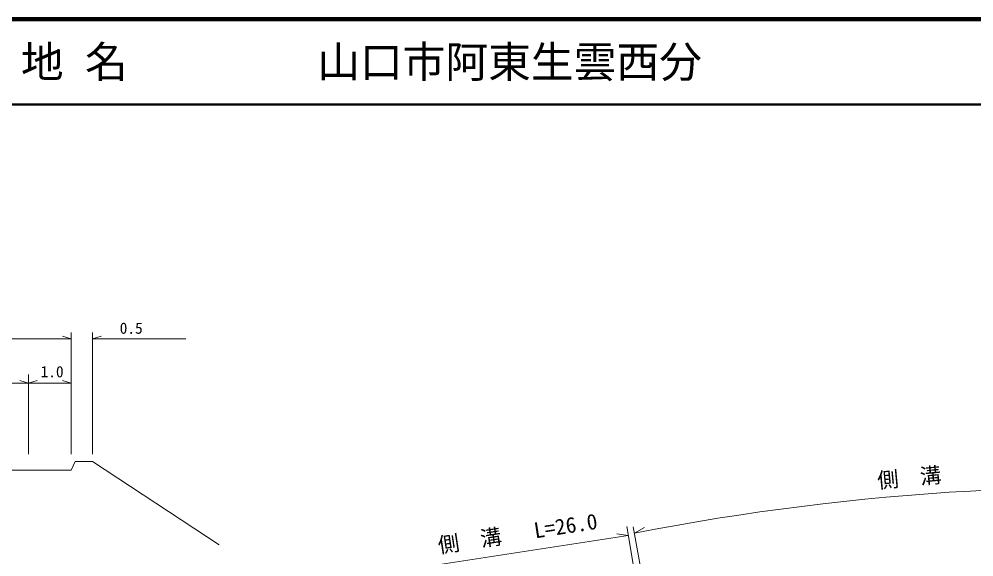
# Model space of a CAD drawing. Units: millimetres, scale not verified, with parts at other scales. Extents: x 40000 to 680000, y 20000 to 380000.
# Drawn here: x 370172 to 481832, y 317097 to 380000 of the extents above; entities that cross this region are included whole.
import ezdxf
from ezdxf.enums import TextEntityAlignment as Align

# ---------------------------------------------------------------- set-up
doc = ezdxf.new("R2010")
doc.units = ezdxf.units.MM
doc.header["$LTSCALE"] = 1000
for name, color, linetype, lineweight in [('M-BGD', 7, 'Continuous', 13), ('M-STR-HTXT', 7, 'Continuous', 13), ('M-TTL', 2, 'Continuous', 140), ('M-TTL-LINE', 7, 'Continuous', 50)]:
    doc.layers.add(name, color=color, linetype=linetype, lineweight=lineweight)
doc.layers.add('M-TTL-TXT', color=7, linetype='Continuous')
doc.styles.add('ＭＳ ゴシック', font='')
doc.styles.get('ＭＳ ゴシック').set_extended_font_data('MS Gothic')

msp = doc.modelspace()

# ---------------------------------------------------------------- linework, layer by layer
at = {"layer": 'M-BGD'}
for p, q in [((376266, 342593), (375266, 342911)), ((376266, 343338), (376266, 329123)), ((378766, 343338), (378766, 329123)), ((378766, 342593), (379766, 342911)), ((336266, 342593), (376266, 342593)), ((378766, 342593), (389653, 342593)), ((371266, 338428), (371266, 329123)), ((356266, 337429), (371266, 337429)), ((371266, 337429), (370266, 337747)), ((371266, 337429), (372266, 337747)), ((371266, 337429), (376266, 337429)), ((376266, 337429), (375266, 337747)), ((336266, 327246), (376266, 327246)), ((376266, 327246), (376738, 328245)), ((376738, 328245), (378766, 328245)), ((378766, 328245), (393569, 318502))]:
    msp.add_line(p, q, dxfattribs=at)
at = {"layer": 'M-STR-HTXT'}
for p, q in [((441235, 320644), (442958, 310439)), ((441992, 320605), (443814, 310588)), ((442126, 319871), (443322, 320527)), ((415544, 315639), (441412, 319598)), ((441412, 319598), (440064, 319811))]:
    msp.add_line(p, q, dxfattribs=at)
msp.add_arc((497750, 35624), 289638, 85.3919, 101.07228, dxfattribs=at)
at = {"layer": 'M-TTL'}
msp.add_line((680000, 380000), (40000, 380000), dxfattribs=at)
at = {"layer": 'M-TTL-LINE'}
msp.add_line((40000, 370000), (680000, 370000), dxfattribs=at)

# ---------------------------------------------------------------- texts
at = {"layer": 'M-BGD', "style": 'ＭＳ ゴシック'}
for s, p in [('0.5', (381937, 342795)), ('1.0', (372684, 337707))]:
    msp.add_text(s, height=1320, dxfattribs=at).set_placement(p, align=Align.BOTTOM_LEFT)
at = {"layer": 'M-STR-HTXT', "style": 'ＭＳ ゴシック'}
for s, rotation, p in [('側\u3000溝', 5.392, (470674, 324567)), ('L=26.0', 8.703, (430610, 318719)), ('側\u3000溝', 8.703, (419387, 316977))]:
    msp.add_text(s, height=1833, rotation=rotation, dxfattribs=at).set_placement(p, align=Align.BOTTOM_LEFT)
at = {"layer": 'M-TTL-TXT', "style": 'ＭＳ ゴシック'}
for s, p in [('地 名', (370380, 375000)), ('山口市阿東生雲西分', (405024, 375000))]:
    msp.add_text(s, height=3666, dxfattribs=at).set_placement(p, align=Align.MIDDLE_LEFT)

doc.saveas('drawing.dxf')
